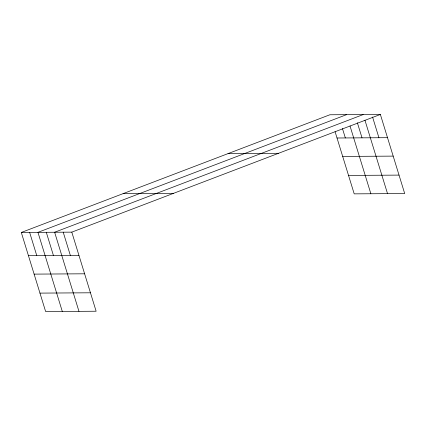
<?xml version="1.0" encoding="UTF-8"?>
<svg xmlns="http://www.w3.org/2000/svg" width="426" height="426" viewBox="0 0 426 426"><rect width="100%" height="100%" fill="white"/><g stroke="black" fill="none" stroke-linecap="round" stroke-linejoin="round"><path stroke-width="0.64" d="M21.3 232.458L71.797 232.138L96.127 311.23L45.63 311.544L21.3 232.458L329.873 114.77L380.37 114.456L404.7 193.542L354.203 193.862L335.086 131.719M346.535 114.669L37.962 232.351L62.297 311.443M363.202 114.562L54.629 232.25L78.959 311.337M71.797 232.138L380.37 114.456M337.019 137.997L387.516 137.683M228.043 153.605L278.54 153.291M342.69 156.433L393.187 156.118M348.532 175.427L399.029 175.107M123.13 193.622L173.627 193.303M28.446 255.685L78.943 255.366M34.117 274.12L84.614 273.801M39.959 293.109L90.456 292.795M372.558 117.022L378.932 137.736M364.938 120.212L387.532 193.649M357.377 122.773L362.015 137.843M350.012 125.968L370.865 193.755M342.451 128.53L345.348 137.949M63.213 232.197L70.359 255.424M46.296 232.298L53.442 255.525M29.634 232.404L36.78 255.632"/></g></svg>
